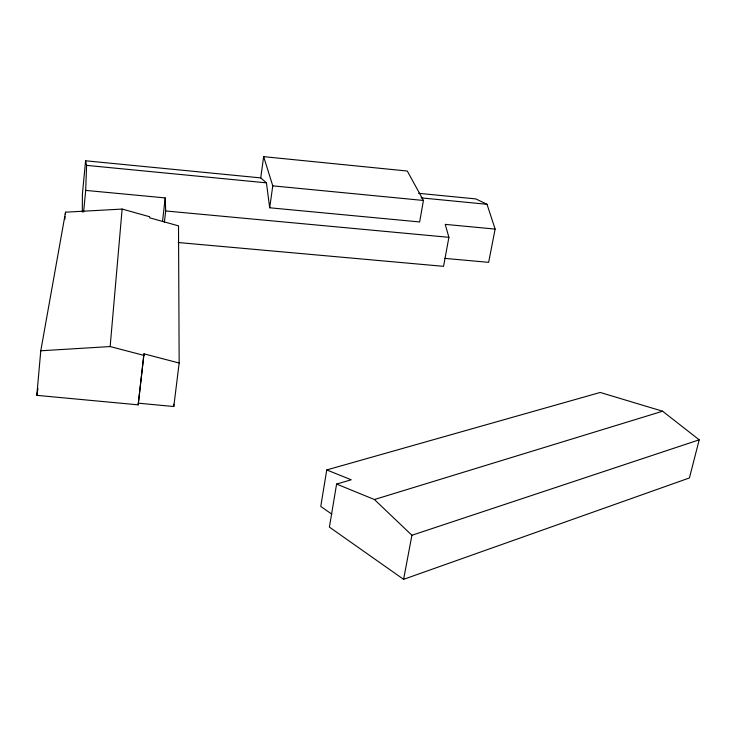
<?xml version="1.0" encoding="UTF-8"?>
<svg xmlns="http://www.w3.org/2000/svg" width="736" height="736" viewBox="0 0 736 736"><rect width="100%" height="100%" fill="white"/><g stroke="black" fill="none" stroke-linecap="round" stroke-linejoin="round"><path stroke-width="1.1" d="M82.331 212.097L82.386 194.212L85.597 160.788L260.737 177.9L266.441 182.85L269.689 207.782L419.64 221.95L423.439 200.459L407.293 171.037L263.654 156.658L260.737 177.9M173.788 406.52L179.161 363.041L143.971 353.823L138.313 403.19L173.788 406.52L173.797 404.22M83.61 211.922L85.689 190.394L86.59 165.37L85.597 160.788M179.161 363.041L178.508 225.869L149.638 217.81L149.684 216.761L122.13 209.07L65.541 212.189L40.784 350.778L36.8 395.342L138.23 404.846L143.971 353.823M138.23 404.846L138.313 403.19M143.906 355.396L110.152 346.555L122.13 209.07M64.906 219.043L65.118 216.761M65.329 214.48L65.541 212.189M162.5 221.453L165.214 197.91L85.689 190.394M164.395 222.125L165.692 210.965L165.214 197.91M269.689 207.782L272.771 185.849L263.654 156.658M326.747 469.936L351.219 479.789L336.6 484.058L329.397 527.105L403.595 579.342L689.43 477.949L699.2 439.824L662.612 411.222L600.208 392.454L326.747 469.936L320.758 506.451L331.872 514.179M36.8 395.342L37.978 388.58M444.728 258.373L488.649 262.347L495.126 229.08L445.216 224.37L448.896 237.323L443.55 266.34L178.213 242.53M403.595 579.342L411.912 535.265L374.412 499.532L336.6 484.058M411.912 535.265L699.2 439.824M374.412 499.532L662.612 411.222M40.784 350.778L110.152 346.555M165.692 210.965L448.896 237.323M86.59 165.37L266.441 182.85M421.084 197.874L487.02 204.286L495.126 229.08M272.771 185.849L423.439 200.459M418.591 193.32L475.787 198.904L487.02 204.286"/></g></svg>
